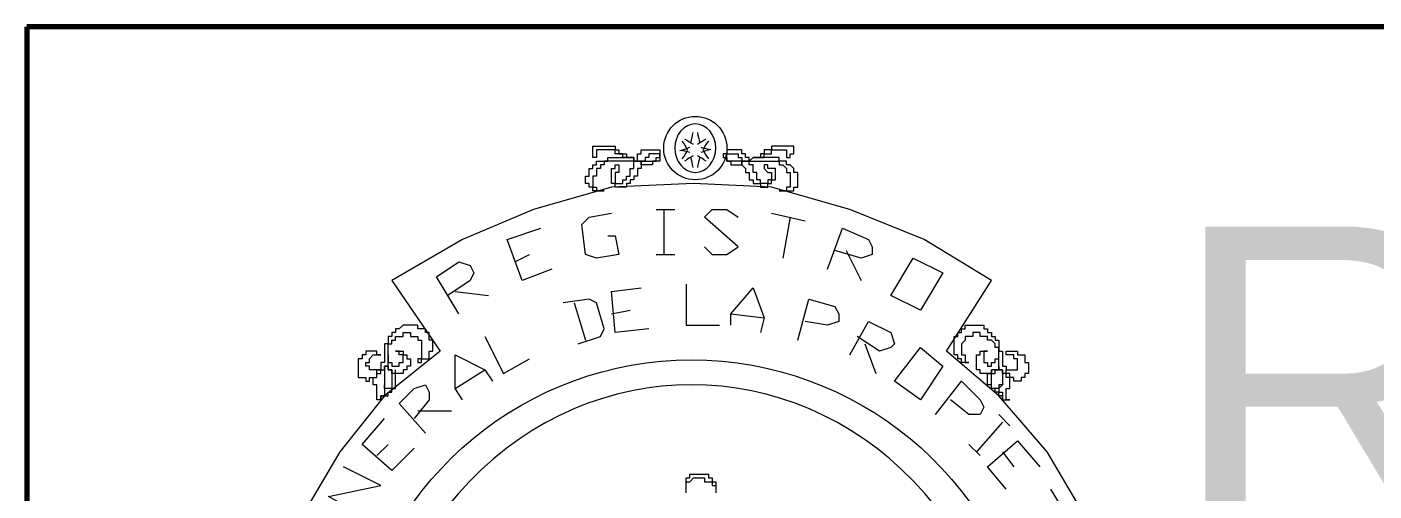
# Model space of a CAD drawing. Header units: millimetres. Extents: x 2290 to 2376, y 1743 to 1875.
# Drawn here: x 2301.54 to 2307.67, y 1868.83 to 1870.94 of the extents above; entities that cross this region are included whole.
import ezdxf

# ---------------------------------------------------------------- set-up
doc = ezdxf.new("R2010")
doc.units = ezdxf.units.MM
doc.layers.add('PDF_0', color=7, linetype='Continuous')
doc.layers.add('PDF_Text', color=7, linetype='Continuous')
doc.styles.add('PDF Arial-BoldMT', font='arial.ttf')

msp = doc.modelspace()

# ---------------------------------------------------------------- linework, layer by layer
at = {"layer": 'PDF_0', "lineweight": 70}
msp.add_lwpolyline([(2301.5396, 1870.944), (2301.5396, 1746.9868), (2371.9221, 1746.9868), (2371.9221, 1870.944)], close=True, dxfattribs=at)
at = {"layer": 'PDF_0', "lineweight": 9}
for points in [[(2304.3013, 1870.3341), (2304.3013, 1870.351), (2304.2844, 1870.351), (2304.2674, 1870.351), (2304.2505, 1870.351), (2304.2505, 1870.3679), (2304.2336, 1870.3679), (2304.2166, 1870.3679), (2304.2166, 1870.3849), (2304.1997, 1870.3849), (2304.1827, 1870.3849), (2304.1658, 1870.3849), (2304.1488, 1870.3849), (2304.1319, 1870.3849), (2304.1319, 1870.3679), (2304.1319, 1870.351), (2304.115, 1870.351), (2304.115, 1870.3679), (2304.115, 1870.3849), (2304.115, 1870.4018), (2304.1319, 1870.4018), (2304.1488, 1870.4018), (2304.1658, 1870.4018), (2304.1827, 1870.4018), (2304.1997, 1870.4018), (2304.2166, 1870.4018), (2304.2166, 1870.3849), (2304.2336, 1870.3849), (2304.2336, 1870.3679), (2304.2505, 1870.3679), (2304.2674, 1870.3679), (2304.2674, 1870.351)], [(2304.8266, 1870.3341), (2304.8435, 1870.351), (2304.8605, 1870.351), (2304.8774, 1870.351), (2304.8943, 1870.351), (2304.8943, 1870.3679), (2304.9113, 1870.3679), (2304.9282, 1870.3679), (2304.9282, 1870.3849), (2304.9452, 1870.3849), (2304.9621, 1870.3849), (2304.9791, 1870.3849), (2304.996, 1870.3849), (2304.996, 1870.3679), (2304.996, 1870.351), (2305.0129, 1870.351), (2305.0129, 1870.3679), (2305.0299, 1870.3679), (2305.0299, 1870.3849), (2305.0299, 1870.4018), (2305.0129, 1870.4018), (2304.996, 1870.4018), (2304.9791, 1870.4018), (2304.9621, 1870.4018), (2304.9452, 1870.4018), (2304.9282, 1870.4018), (2304.9282, 1870.3849), (2304.9113, 1870.3849), (2304.8943, 1870.3849), (2304.8943, 1870.3679), (2304.8774, 1870.3679), (2304.8774, 1870.351), (2304.8605, 1870.351)], [(2304.1827, 1869.9952), (2304.2166, 1869.9952), (2304.2336, 1869.9105), (2304.1319, 1869.8935), (2304.0811, 1869.9105), (2304.0641, 1870.046), (2304.098, 1870.0799), (2304.1997, 1870.0969)], [(2304.403, 1870.1138), (2304.4877, 1870.1138)], [(2304.4369, 1870.1138), (2304.4369, 1869.9105)], [(2304.6233, 1869.9444), (2304.6571, 1869.9105), (2304.7249, 1869.9105), (2304.7757, 1869.9444), (2304.6233, 1870.0799), (2304.6571, 1870.1138), (2304.7249, 1870.1138), (2304.7757, 1870.0799)], [(2304.9282, 1870.0969), (2305.0807, 1870.063)], [(2303.9286, 1869.8427), (2303.793, 1869.7919), (2303.7253, 1869.9783), (2303.8777, 1870.0291)], [(2305.0129, 1870.0799), (2304.9791, 1869.8935)], [(2305.1824, 1869.8427), (2305.2502, 1870.0291), (2305.3688, 1869.9783), (2305.3857, 1869.9444), (2305.3857, 1869.9105), (2305.3349, 1869.8935), (2305.2163, 1869.9274)], [(2303.7591, 1869.8766), (2303.8269, 1869.9105)], [(2304.403, 1869.9105), (2304.4877, 1869.9105)], [(2305.2671, 1869.9274), (2305.3349, 1869.7919)], [(2303.505, 1869.6394), (2303.4033, 1869.8088), (2303.505, 1869.8766), (2303.5558, 1869.8596), (2303.5728, 1869.8258), (2303.5558, 1869.7919), (2303.4542, 1869.7241)], [(2303.488, 1869.741), (2303.6405, 1869.7241)], [(2304.3691, 1869.5716), (2304.2166, 1869.5547), (2304.1997, 1869.741), (2304.3352, 1869.758)], [(2304.5385, 1869.7749), (2304.5385, 1869.5886), (2304.691, 1869.5886)], [(2304.7419, 1869.5886), (2304.7419, 1869.6394), (2304.8435, 1869.758), (2304.8943, 1869.6224), (2304.8774, 1869.5547)], [(2304.0472, 1869.5038), (2304.1488, 1869.5377), (2304.1658, 1869.5716), (2304.1319, 1869.6902), (2304.098, 1869.7072), (2303.9794, 1869.6902)], [(2304.0302, 1869.6902), (2304.0811, 1869.5208)], [(2305.0468, 1869.5208), (2305.0977, 1869.7072), (2305.2163, 1869.6733), (2305.2332, 1869.6394), (2305.2332, 1869.6055), (2305.1824, 1869.5886), (2305.0807, 1869.6055)], [(2304.1997, 1869.6394), (2304.2844, 1869.6563)], [(2304.7419, 1869.6394), (2304.8943, 1869.6224)], [(2305.284, 1869.453), (2305.3688, 1869.6055), (2305.4704, 1869.5547), (2305.4874, 1869.5038), (2305.4704, 1869.4869), (2305.4196, 1869.47), (2305.3179, 1869.5377)], [(2303.6236, 1869.5377), (2303.7083, 1869.3683), (2303.8269, 1869.4361)], [(2305.3518, 1869.5038), (2305.4026, 1869.3683)], [(2303.1831, 1869.453), (2303.1831, 1869.4361), (2303.1831, 1869.4191), (2303.2, 1869.4191), (2303.2, 1869.4022), (2303.217, 1869.4022), (2303.2339, 1869.4022), (2303.2339, 1869.4191), (2303.2508, 1869.4191), (2303.2508, 1869.4361), (2303.2508, 1869.453), (2303.2339, 1869.453), (2303.2339, 1869.47), (2303.217, 1869.47), (2303.2339, 1869.47), (2303.2508, 1869.47), (2303.2508, 1869.453), (2303.2678, 1869.453), (2303.2678, 1869.4361), (2303.2847, 1869.4361), (2303.2847, 1869.4191), (2303.2847, 1869.4022), (2303.2678, 1869.4022), (2303.2678, 1869.3852), (2303.2508, 1869.3852), (2303.2508, 1869.3683), (2303.2339, 1869.3683), (2303.217, 1869.3683), (2303.2, 1869.3683), (2303.2, 1869.3852), (2303.1831, 1869.3852), (2303.1831, 1869.4022), (2303.1661, 1869.4022), (2303.1661, 1869.3852), (2303.1661, 1869.3683), (2303.1661, 1869.3513), (2303.1661, 1869.3344), (2303.1661, 1869.3175), (2303.1661, 1869.3005), (2303.1661, 1869.2836), (2303.1661, 1869.2666), (2303.1492, 1869.2666), (2303.1492, 1869.2497), (2303.1322, 1869.2497), (2303.1322, 1869.2666), (2303.1322, 1869.2836), (2303.1322, 1869.3005), (2303.1322, 1869.3175), (2303.1153, 1869.3175), (2303.1153, 1869.3344), (2303.1153, 1869.3513), (2303.1322, 1869.3513), (2303.1322, 1869.3683), (2303.1322, 1869.3852), (2303.1492, 1869.3852)], [(2303.5219, 1869.2497), (2303.488, 1869.3005), (2303.488, 1869.453), (2303.6236, 1869.3852), (2303.6575, 1869.3344)], [(2305.9787, 1869.3175), (2305.9618, 1869.3175), (2305.9618, 1869.3005), (2305.9448, 1869.3005), (2305.9279, 1869.3005), (2305.9279, 1869.3175), (2305.9279, 1869.3344), (2305.9279, 1869.3513), (2305.9279, 1869.3683), (2305.9448, 1869.3683), (2305.9448, 1869.3852), (2305.9618, 1869.3852), (2305.9618, 1869.4022), (2305.9618, 1869.3852), (2305.9448, 1869.3852), (2305.9279, 1869.3852), (2305.9279, 1869.3683), (2305.9109, 1869.3683), (2305.894, 1869.3683), (2305.8771, 1869.3683), (2305.8771, 1869.3852), (2305.8601, 1869.3852), (2305.8601, 1869.4022), (2305.8601, 1869.4191), (2305.8601, 1869.4361), (2305.8601, 1869.453), (2305.8771, 1869.453), (2305.8771, 1869.47), (2305.894, 1869.47), (2305.9109, 1869.47), (2305.894, 1869.47), (2305.894, 1869.453), (2305.894, 1869.4361), (2305.894, 1869.4191), (2305.9109, 1869.4191), (2305.9109, 1869.4022), (2305.9279, 1869.4022), (2305.9279, 1869.4191), (2305.9448, 1869.4191), (2305.9448, 1869.4361), (2305.9618, 1869.4361), (2305.9618, 1869.453)], [(2303.1492, 1869.2497), (2303.1492, 1869.2666), (2303.1661, 1869.2666), (2303.1831, 1869.2666), (2303.1831, 1869.2836), (2303.2, 1869.2836), (2303.2, 1869.3005), (2303.217, 1869.3005), (2303.217, 1869.3175), (2303.217, 1869.3344), (2303.217, 1869.3513), (2303.217, 1869.3683), (2303.217, 1869.3852)], [(2303.1831, 1869.4022), (2303.1831, 1869.3852), (2303.2, 1869.3852), (2303.2, 1869.3683), (2303.2, 1869.3513), (2303.2, 1869.3344), (2303.2, 1869.3175), (2303.2, 1869.3005), (2303.1831, 1869.3005), (2303.1661, 1869.3005), (2303.1661, 1869.3175)], [(2303.488, 1869.3005), (2303.6236, 1869.3852)], [(2305.9787, 1869.2497), (2305.9787, 1869.2666), (2305.9618, 1869.2666), (2305.9618, 1869.2836), (2305.9448, 1869.2836), (2305.9448, 1869.3005), (2305.9279, 1869.3005), (2305.9279, 1869.3175), (2305.9109, 1869.3175), (2305.9109, 1869.3344), (2305.9109, 1869.3513), (2305.9109, 1869.3683), (2305.9279, 1869.3683), (2305.9279, 1869.3852)], [(2305.9618, 1869.4022), (2305.9618, 1869.3852), (2305.9787, 1869.3852), (2305.9787, 1869.3683), (2305.9787, 1869.3513), (2305.9787, 1869.3344), (2305.9787, 1869.3175), (2305.9618, 1869.3005), (2305.9618, 1869.2836), (2305.9787, 1869.2836), (2305.9787, 1869.2666), (2305.9787, 1869.2497), (2305.9957, 1869.2497), (2306.0126, 1869.2497), (2305.9957, 1869.2497), (2305.9957, 1869.2666), (2305.9957, 1869.2836), (2305.9957, 1869.3005), (2306.0126, 1869.3005), (2306.0126, 1869.3175), (2306.0126, 1869.3344), (2306.0126, 1869.3513), (2306.0126, 1869.3683), (2305.9957, 1869.3683), (2305.9957, 1869.3852)], [(2303.3525, 1869.0972), (2303.2339, 1869.2327), (2303.3017, 1869.3005), (2303.3525, 1869.3175), (2303.3694, 1869.2836), (2303.3694, 1869.2497), (2303.3017, 1869.165)], [(2305.6737, 1869.1819), (2305.7923, 1869.3344), (2305.8771, 1869.2497), (2305.894, 1869.2158), (2305.8771, 1869.1819), (2305.8262, 1869.1819), (2305.7415, 1869.2497)], [(2303.3186, 1869.1989), (2303.4711, 1869.1989)], [(2305.9618, 1869.1819), (2306.0126, 1869.1311)], [(2303.3017, 1869.0294), (2303.2, 1868.9278), (2303.0645, 1869.0464), (2303.1661, 1869.165)], [(2305.9787, 1869.148), (2305.8601, 1869.0125)], [(2303.1322, 1868.9955), (2303.1831, 1869.0464)], [(2305.8262, 1869.0464), (2305.8771, 1868.9955)], [(2305.9957, 1868.843), (2305.9109, 1868.9447), (2306.0465, 1869.0633), (2306.1481, 1868.9447)], [(2305.9787, 1869.0125), (2306.0295, 1868.9447)], [(2303.0645, 1868.7244), (2302.912, 1868.8092), (2303.1492, 1868.86), (2302.9798, 1868.9447)], [(2304.5385, 1868.86), (2304.5385, 1868.8769), (2304.5385, 1868.8939), (2304.5555, 1868.8939), (2304.5555, 1868.9108), (2304.5724, 1868.9108), (2304.5894, 1868.9108), (2304.6063, 1868.9108), (2304.6233, 1868.9108), (2304.6402, 1868.9108), (2304.6402, 1868.8939), (2304.6571, 1868.8939), (2304.6571, 1868.8769), (2304.6741, 1868.8769), (2304.6741, 1868.86), (2304.6741, 1868.843)], [(2304.5385, 1868.8261), (2304.5385, 1868.843), (2304.5385, 1868.86), (2304.5385, 1868.8769), (2304.5555, 1868.8769), (2304.5724, 1868.8939), (2304.5894, 1868.8939), (2304.6063, 1868.8939), (2304.6233, 1868.8939), (2304.6233, 1868.8769), (2304.6402, 1868.8769), (2304.6571, 1868.8769), (2304.6571, 1868.86), (2304.6741, 1868.86), (2304.6741, 1868.843), (2304.6741, 1868.8261)], [(2304.5894, 1868.843), (2304.5894, 1868.843)], [(2306.0295, 1868.7583), (2306.0804, 1868.6736), (2306.1312, 1868.6567), (2306.2498, 1868.7075), (2306.2498, 1868.7583), (2306.199, 1868.843)]]:
    msp.add_lwpolyline(points, dxfattribs=at)
for points in [[(2304.5556, 1870.3727, 0.047248), (2304.5104, 1870.3829, 0.047248), (2304.5556, 1870.3971)], [(2304.5211, 1870.3447, 0.047269), (2304.5458, 1870.3839, 0.047269), (2304.5211, 1870.425)], [(2304.6062, 1870.3971, 0.047248), (2304.6514, 1870.3869, 0.047248), (2304.6062, 1870.3727)], [(2304.6407, 1870.425, 0.047269), (2304.6159, 1870.3859, 0.047269), (2304.6407, 1870.3447)]]:
    msp.add_lwpolyline(points, format="xyb", dxfattribs=at)
for points in [[(2304.2505, 1870.2324), (2304.2505, 1870.2493), (2304.2674, 1870.2493), (2304.2674, 1870.2663), (2304.2844, 1870.2663), (2304.2844, 1870.2832), (2304.2844, 1870.3002), (2304.3013, 1870.3002), (2304.3013, 1870.3171), (2304.3013, 1870.3341), (2304.3183, 1870.3341), (2304.3183, 1870.351), (2304.3183, 1870.3679), (2304.3352, 1870.3679), (2304.3352, 1870.3849), (2304.3522, 1870.3849), (2304.3691, 1870.3849), (2304.386, 1870.3849), (2304.403, 1870.3849), (2304.4199, 1870.3849), (2304.4199, 1870.3679), (2304.4199, 1870.351), (2304.4199, 1870.3341), (2304.403, 1870.3341), (2304.386, 1870.3341), (2304.386, 1870.3171), (2304.3691, 1870.3171), (2304.3522, 1870.3171), (2304.3352, 1870.3171), (2304.3352, 1870.3341), (2304.3183, 1870.3341), (2304.3013, 1870.3341), (2304.2844, 1870.3341), (2304.2674, 1870.3341), (2304.2505, 1870.3341), (2304.2336, 1870.3341), (2304.2166, 1870.3341), (2304.1997, 1870.3341), (2304.1827, 1870.3341), (2304.1658, 1870.3341), (2304.1658, 1870.3171), (2304.1488, 1870.3171), (2304.1488, 1870.3002), (2304.1319, 1870.3002), (2304.1319, 1870.2832), (2304.1319, 1870.2663), (2304.115, 1870.2663), (2304.115, 1870.2493), (2304.115, 1870.2324), (2304.115, 1870.2155), (2304.1319, 1870.2155), (2304.1319, 1870.1985), (2304.1488, 1870.1985), (2304.1658, 1870.1985), (2304.1488, 1870.1985), (2304.1319, 1870.1985), (2304.115, 1870.1985), (2304.115, 1870.2155), (2304.098, 1870.2155), (2304.098, 1870.2324), (2304.0811, 1870.2324), (2304.0811, 1870.2493), (2304.0811, 1870.2663), (2304.098, 1870.2663), (2304.098, 1870.2832), (2304.098, 1870.3002), (2304.115, 1870.3002), (2304.115, 1870.3171), (2304.1319, 1870.3171), (2304.1319, 1870.3341), (2304.1488, 1870.3341), (2304.1658, 1870.3341), (2304.1827, 1870.3341), (2304.1827, 1870.351), (2304.1997, 1870.351), (2304.2166, 1870.351), (2304.2336, 1870.351), (2304.2505, 1870.351), (2304.2674, 1870.351), (2304.2844, 1870.351), (2304.3013, 1870.351), (2304.3013, 1870.3341), (2304.3183, 1870.3341), (2304.3352, 1870.3341), (2304.3522, 1870.3341), (2304.3691, 1870.3341), (2304.386, 1870.3341), (2304.403, 1870.3341), (2304.403, 1870.351), (2304.4199, 1870.351), (2304.4199, 1870.3679), (2304.403, 1870.3679), (2304.386, 1870.3679), (2304.3691, 1870.3679), (2304.3691, 1870.351), (2304.3522, 1870.351), (2304.3522, 1870.3341), (2304.3352, 1870.3341), (2304.3352, 1870.3171), (2304.3352, 1870.3002), (2304.3183, 1870.3002), (2304.3183, 1870.2832), (2304.3183, 1870.2663), (2304.3013, 1870.2663), (2304.3013, 1870.2493), (2304.2844, 1870.2493), (2304.2844, 1870.2324), (2304.2674, 1870.2324), (2304.2674, 1870.2155), (2304.2505, 1870.2155), (2304.2336, 1870.2155), (2304.2166, 1870.2155), (2304.2166, 1870.2324), (2304.1997, 1870.2324), (2304.1997, 1870.2493), (2304.1997, 1870.2663), (2304.1997, 1870.2832), (2304.1997, 1870.3002), (2304.2166, 1870.3002), (2304.2166, 1870.3171), (2304.2336, 1870.3171), (2304.2336, 1870.3002), (2304.2336, 1870.2832), (2304.2166, 1870.2832), (2304.2166, 1870.2663), (2304.2166, 1870.2493), (2304.2166, 1870.2324), (2304.2336, 1870.2324)], [(2304.8774, 1870.2324), (2304.8774, 1870.2493), (2304.8605, 1870.2493), (2304.8605, 1870.2663), (2304.8605, 1870.2832), (2304.8435, 1870.2832), (2304.8435, 1870.3002), (2304.8435, 1870.3171), (2304.8266, 1870.3171), (2304.8266, 1870.3341), (2304.8266, 1870.351), (2304.8096, 1870.351), (2304.8096, 1870.3679), (2304.7927, 1870.3679), (2304.7927, 1870.3849), (2304.7757, 1870.3849), (2304.7588, 1870.3849), (2304.7419, 1870.3849), (2304.7249, 1870.3849), (2304.7249, 1870.3679), (2304.708, 1870.3679), (2304.708, 1870.351), (2304.7249, 1870.351), (2304.7249, 1870.3341), (2304.7419, 1870.3341), (2304.7419, 1870.3171), (2304.7588, 1870.3171), (2304.7757, 1870.3171), (2304.7927, 1870.3171), (2304.7927, 1870.3341), (2304.8096, 1870.3341), (2304.8266, 1870.3341), (2304.8435, 1870.3341), (2304.8605, 1870.3341), (2304.8774, 1870.3341), (2304.8943, 1870.3341), (2304.9113, 1870.3341), (2304.9282, 1870.3341), (2304.9452, 1870.3341), (2304.9621, 1870.3341), (2304.9621, 1870.3171), (2304.9791, 1870.3171), (2304.996, 1870.3002), (2304.996, 1870.2832), (2305.0129, 1870.2832), (2305.0129, 1870.2663), (2305.0129, 1870.2493), (2305.0129, 1870.2324), (2305.0129, 1870.2155), (2304.996, 1870.2155), (2304.996, 1870.1985), (2304.9791, 1870.1985), (2304.9621, 1870.1985), (2304.9791, 1870.1985), (2304.996, 1870.1985), (2305.0129, 1870.1985), (2305.0299, 1870.1985), (2305.0299, 1870.2155), (2305.0468, 1870.2155), (2305.0468, 1870.2324), (2305.0468, 1870.2493), (2305.0468, 1870.2663), (2305.0468, 1870.2832), (2305.0299, 1870.2832), (2305.0299, 1870.3002), (2305.0129, 1870.3171), (2304.996, 1870.3171), (2304.996, 1870.3341), (2304.9791, 1870.3341), (2304.9621, 1870.3341), (2304.9621, 1870.351), (2304.9452, 1870.351), (2304.9282, 1870.351), (2304.9113, 1870.351), (2304.8943, 1870.351), (2304.8774, 1870.351), (2304.8605, 1870.351), (2304.8435, 1870.351), (2304.8266, 1870.3341), (2304.8096, 1870.3341), (2304.7927, 1870.3341), (2304.7757, 1870.3341), (2304.7588, 1870.3341), (2304.7419, 1870.3341), (2304.7249, 1870.3341), (2304.7249, 1870.351), (2304.7249, 1870.3679), (2304.7419, 1870.3679), (2304.7588, 1870.3679), (2304.7757, 1870.3679), (2304.7757, 1870.351), (2304.7927, 1870.351), (2304.7927, 1870.3341), (2304.7927, 1870.3171), (2304.8096, 1870.3002), (2304.8096, 1870.2832), (2304.8266, 1870.2832), (2304.8266, 1870.2663), (2304.8266, 1870.2493), (2304.8435, 1870.2493), (2304.8435, 1870.2324), (2304.8605, 1870.2324), (2304.8774, 1870.2324), (2304.8774, 1870.2155), (2304.8943, 1870.2155), (2304.9113, 1870.2155), (2304.9113, 1870.2324), (2304.9282, 1870.2324), (2304.9282, 1870.2493), (2304.9452, 1870.2493), (2304.9452, 1870.2663), (2304.9452, 1870.2832), (2304.9452, 1870.3002), (2304.9282, 1870.3002), (2304.9113, 1870.3002), (2304.9113, 1870.3171), (2304.8943, 1870.3171), (2304.8943, 1870.3002), (2304.9113, 1870.2832), (2304.9282, 1870.2832), (2304.9282, 1870.2663), (2304.9282, 1870.2493), (2304.9113, 1870.2493), (2304.9113, 1870.2324), (2304.8943, 1870.2324)], [(2305.4704, 1869.7241), (2305.5721, 1869.8935), (2305.7076, 1869.8258), (2305.606, 1869.6563)], [(2303.3186, 1869.4191), (2303.3356, 1869.4191), (2303.3356, 1869.4361), (2303.3525, 1869.4361), (2303.3694, 1869.4361), (2303.3694, 1869.453), (2303.3694, 1869.47), (2303.3864, 1869.47), (2303.3864, 1869.4869), (2303.3864, 1869.5038), (2303.3864, 1869.5208), (2303.3694, 1869.5208), (2303.3694, 1869.5377), (2303.3694, 1869.5547), (2303.3525, 1869.5547), (2303.3525, 1869.5716), (2303.3356, 1869.5716), (2303.3186, 1869.5716), (2303.3186, 1869.5886), (2303.3017, 1869.5886), (2303.2847, 1869.5886), (2303.2678, 1869.5886), (2303.2508, 1869.5886), (2303.2339, 1869.5716), (2303.217, 1869.5716), (2303.217, 1869.5547), (2303.2, 1869.5547), (2303.2, 1869.5377), (2303.1831, 1869.5377), (2303.1831, 1869.5208), (2303.1831, 1869.5038), (2303.1661, 1869.5038), (2303.1661, 1869.4869), (2303.1661, 1869.47), (2303.1661, 1869.453), (2303.1661, 1869.4361), (2303.1661, 1869.4191), (2303.1492, 1869.4191), (2303.1492, 1869.4022), (2303.1492, 1869.3852), (2303.1322, 1869.3852), (2303.1153, 1869.3852), (2303.0984, 1869.3852), (2303.0984, 1869.4022), (2303.0814, 1869.4022), (2303.0814, 1869.4191), (2303.0984, 1869.4191), (2303.0984, 1869.4361), (2303.1153, 1869.453), (2303.1322, 1869.453), (2303.1492, 1869.453), (2303.1322, 1869.453), (2303.1322, 1869.47), (2303.1153, 1869.47), (2303.0984, 1869.47), (2303.0814, 1869.47), (2303.0814, 1869.453), (2303.0645, 1869.453), (2303.0645, 1869.4361), (2303.0475, 1869.4361), (2303.0475, 1869.4191), (2303.0475, 1869.4022), (2303.0475, 1869.3852), (2303.0475, 1869.3683), (2303.0475, 1869.3513), (2303.0645, 1869.3513), (2303.0814, 1869.3513), (2303.0814, 1869.3344), (2303.0984, 1869.3344), (2303.0984, 1869.3513), (2303.1153, 1869.3513), (2303.1322, 1869.3513), (2303.1322, 1869.3683), (2303.1492, 1869.3683), (2303.1492, 1869.3852), (2303.1661, 1869.3852), (2303.1661, 1869.4022), (2303.1831, 1869.4022), (2303.1831, 1869.4191), (2303.1831, 1869.4361), (2303.1831, 1869.453), (2303.1831, 1869.47), (2303.1831, 1869.4869), (2303.1831, 1869.5038), (2303.2, 1869.5038), (2303.2, 1869.5208), (2303.217, 1869.5208), (2303.217, 1869.5377), (2303.2339, 1869.5377), (2303.2508, 1869.5377), (2303.2508, 1869.5547), (2303.2678, 1869.5547), (2303.2847, 1869.5547), (2303.2847, 1869.5377), (2303.3017, 1869.5377), (2303.3186, 1869.5377), (2303.3186, 1869.5208), (2303.3356, 1869.5208), (2303.3356, 1869.5038), (2303.3356, 1869.4869), (2303.3356, 1869.47), (2303.3356, 1869.453), (2303.3356, 1869.4361), (2303.3186, 1869.4361)], [(2305.8262, 1869.4191), (2305.8093, 1869.4191), (2305.7923, 1869.4191), (2305.7923, 1869.4361), (2305.7754, 1869.4361), (2305.7754, 1869.453), (2305.7585, 1869.453), (2305.7585, 1869.47), (2305.7585, 1869.4869), (2305.7585, 1869.5038), (2305.7585, 1869.5208), (2305.7585, 1869.5377), (2305.7754, 1869.5377), (2305.7754, 1869.5547), (2305.7923, 1869.5547), (2305.7923, 1869.5716), (2305.8093, 1869.5716), (2305.8093, 1869.5886), (2305.8262, 1869.5886), (2305.8432, 1869.5886), (2305.8601, 1869.5886), (2305.8771, 1869.5886), (2305.894, 1869.5886), (2305.894, 1869.5716), (2305.9109, 1869.5716), (2305.9109, 1869.5547), (2305.9279, 1869.5547), (2305.9279, 1869.5377), (2305.9448, 1869.5377), (2305.9448, 1869.5208), (2305.9618, 1869.5208), (2305.9618, 1869.5038), (2305.9618, 1869.4869), (2305.9618, 1869.47), (2305.9787, 1869.47), (2305.9787, 1869.453), (2305.9787, 1869.4361), (2305.9787, 1869.4191), (2305.9787, 1869.4022), (2305.9957, 1869.4022), (2305.9957, 1869.3852), (2306.0126, 1869.3852), (2306.0295, 1869.3852), (2306.0465, 1869.3852), (2306.0465, 1869.4022), (2306.0465, 1869.4191), (2306.0465, 1869.4361), (2306.0295, 1869.4361), (2306.0295, 1869.453), (2306.0126, 1869.453), (2305.9957, 1869.453), (2305.9957, 1869.47), (2306.0126, 1869.47), (2306.0295, 1869.47), (2306.0465, 1869.47), (2306.0465, 1869.453), (2306.0634, 1869.453), (2306.0804, 1869.453), (2306.0804, 1869.4361), (2306.0804, 1869.4191), (2306.0973, 1869.4191), (2306.0973, 1869.4022), (2306.0973, 1869.3852), (2306.0973, 1869.3683), (2306.0804, 1869.3683), (2306.0804, 1869.3513), (2306.0634, 1869.3513), (2306.0634, 1869.3344), (2306.0465, 1869.3344), (2306.0295, 1869.3344), (2306.0295, 1869.3513), (2306.0126, 1869.3513), (2305.9957, 1869.3513), (2305.9957, 1869.3683), (2305.9787, 1869.3683), (2305.9787, 1869.3852), (2305.9618, 1869.3852), (2305.9618, 1869.4022), (2305.9618, 1869.4191), (2305.9618, 1869.4361), (2305.9618, 1869.453), (2305.9618, 1869.47), (2305.9618, 1869.4869), (2305.9448, 1869.4869), (2305.9448, 1869.5038), (2305.9279, 1869.5208), (2305.9109, 1869.5208), (2305.9109, 1869.5377), (2305.894, 1869.5377), (2305.8771, 1869.5377), (2305.8771, 1869.5547), (2305.8601, 1869.5547), (2305.8432, 1869.5547), (2305.8432, 1869.5377), (2305.8262, 1869.5377), (2305.8093, 1869.5377), (2305.8093, 1869.5208), (2305.7923, 1869.5038), (2305.7923, 1869.4869), (2305.7923, 1869.47), (2305.7923, 1869.453), (2305.8093, 1869.453), (2305.8093, 1869.4361), (2305.8093, 1869.4191)], [(2305.4874, 1869.3344), (2305.606, 1869.4869), (2305.7076, 1869.4022), (2305.606, 1869.2497)]]:
    msp.add_lwpolyline(points, close=True, dxfattribs=at)
msp.add_lwpolyline([(2306.0973, 1868.1653), (2306.5548, 1868.0975), (2306.4701, 1868.4195), (2306.3515, 1868.7244), (2306.182, 1869.0125), (2305.9618, 1869.2666), (2305.7246, 1869.47), (2305.9279, 1869.7919), (2305.6229, 1869.9783), (2305.284, 1870.1138), (2304.9282, 1870.2155), (2304.5724, 1870.2324), (2304.1997, 1870.2155), (2303.8439, 1870.1138), (2303.5219, 1869.9783), (2303.2, 1869.7919), (2303.4203, 1869.47), (2303.1661, 1869.2666), (2302.9628, 1869.0125), (2302.7934, 1868.7244), (2302.6578, 1868.4195), (2302.5901, 1868.0975), (2303.0306, 1868.1653, -0.825154)], format="xyb", close=True, dxfattribs=at)
msp.add_circle((2304.5809, 1870.3934), 0.144, dxfattribs=at)
for centre, radius, start, end in [((2304.3266, 1870.495), 0.2458, 341.89693, 352.70931), ((2304.8351, 1870.495), 0.2458, 187.29064, 198.10308), ((2304.6825, 1870.6305), 0.2456, 232.29068, 243.10881), ((2304.4793, 1870.6305), 0.2456, 296.89119, 307.70932), ((2304.6825, 1870.1393), 0.2456, 116.89119, 127.70932), ((2304.3266, 1870.2747), 0.2458, 7.29069, 18.10307), ((2304.4793, 1870.1393), 0.2456, 52.29068, 63.10881), ((2304.8351, 1870.2747), 0.2458, 161.89692, 172.70936)]:
    msp.add_arc(centre, radius, start, end, dxfattribs=at)
msp.add_ellipse((2304.564, 1867.7571), major_axis=(0, 1.5604), ratio=0.931245, start_param=3.975254, end_param=8.591117, dxfattribs=at)
for points in [[(2304.5809, 1870.5035), (2304.5294, 1870.5035), (2304.4877, 1870.4542), (2304.4877, 1870.3934)], [(2304.6741, 1870.3934), (2304.6741, 1870.4542), (2304.6324, 1870.5035), (2304.5809, 1870.5035)], [(2304.4877, 1870.3934), (2304.4877, 1870.3325), (2304.5294, 1870.2832), (2304.5809, 1870.2832)], [(2304.5809, 1870.2832), (2304.6324, 1870.2832), (2304.6741, 1870.3325), (2304.6741, 1870.3934)]]:
    msp.add_open_spline(points, degree=3, dxfattribs=at)

# ---------------------------------------------------------------- texts
at = {"layer": 'PDF_Text', "insert": (2306.7419, 1869.3268), "char_height": 1.400168, "attachment_point": 4, "style": 'PDF Arial-BoldMT'}
msp.add_mtext('REGISTRO GENERAL', dxfattribs=at)

doc.saveas('drawing.dxf')
